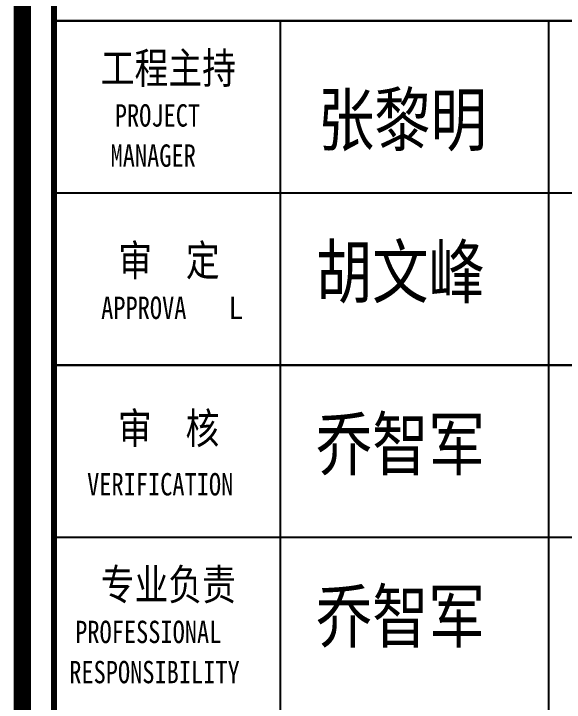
# Model space of a CAD drawing. Header units: inches. Extents: x 18712 to 314639, y 0 to 420500.
# Drawn here: x 131091 to 134289, y 260505 to 264503 of the extents above; entities that cross this region are included whole.
import ezdxf

# ---------------------------------------------------------------- set-up
doc = ezdxf.new("R2010")
doc.units = ezdxf.units.IN
doc.header["$LTSCALE"] = 1000
doc.header["$MEASUREMENT"] = 0
doc.layers.add('TK', color=7, linetype='Continuous', true_color=0xffffff)
doc.layers.add('TK-TEXT', color=4, linetype='Continuous', true_color=0x00ffff)
doc.styles.add('-宋体', font='simsun.ttc', dxfattribs={"height": 0.2, "bigfont": 'gbcbig.shx'})

# ---------------------------------------------------------------- blocks, each defined once
blk = doc.blocks.new('DAnoyomous22445')
at = {"layer": 'TK', "style": '-宋体', "width": 0.8}
for s, height, p in [('审  核', 180, (131696.4, 262005.6)), ('VERIFICATION', 130.027, (131516.9, 261705.6))]:
    blk.add_text(s, height=height, dxfattribs=at).set_placement(p)
blk = doc.blocks.new('DAnoyomous22449')
at = {"layer": 'TK', "style": '-宋体', "width": 0.8}
for s, height, p in [('专业负责', 180, (131595.7, 261098.2)), ('PROFESSIONAL', 130.001, (131447.7, 260848.2)), ('RESPONSIBILITY', 130.001, (131413, 260614.9))]:
    blk.add_text(s, height=height, dxfattribs=at).set_placement(p)
blk = doc.blocks.new('DAnoyomous22453')
at = {"layer": 'TK', "style": '-宋体', "width": 0.8}
for s, height, p in [('审  定', 180, (131698, 262980.6)), ('APPROVA', 130.01, (131598.5, 262730.6))]:
    blk.add_text(s, height=height, dxfattribs=at).set_placement(p)
at = {"layer": 'TK', "style": '-宋体'}
blk.add_text('L', height=130, dxfattribs=at).set_placement((132336.4, 262730.6))
blk = doc.blocks.new('DAnoyomous22457')
at = {"layer": 'TK', "style": '-宋体', "width": 0.8}
for s, height, p in [('工程主持', 180, (131596, 264097.8)), ('PROJECT', 130.05, (131677.9, 263847.8)), ('MANAGER', 130.05, (131653.1, 263614.4))]:
    blk.add_text(s, height=height, dxfattribs=at).set_placement(p)

msp = doc.modelspace()

# ---------------------------------------------------------------- linework, layer by layer
at = {"layer": 'TK', "lineweight": -3}
for p, q in [((131323.9, 264462.8), (136430.9, 264462.8)), ((131323.9, 264462.8), (136430.9, 264462.8)), ((131323.9, 264462.8), (136430.9, 264462.8)), ((136430.9, 264462.8), (131323.9, 264462.8)), ((132638.7, 264462.8), (132638.7, 257462.8)), ((134198, 264462.8), (134198, 257462.8)), ((131323.9, 263462.8), (136430.9, 263462.8)), ((131323.9, 263462.8), (136430.9, 263462.8)), ((136430.9, 262462.8), (131323.9, 262462.8)), ((131323.9, 262462.8), (136430.9, 262462.8)), ((131323.9, 262462.8), (136430.9, 262462.8)), ((131323.9, 261462.8), (136430.9, 261462.8)), ((131323.9, 261462.8), (136430.9, 261462.8))]:
    msp.add_line(p, q, dxfattribs=at)
at = {"layer": 'TK', "lineweight": -3, "const_width": 100}
msp.add_lwpolyline([(131140.8, 253345.7), (131140.8, 335400)], dxfattribs=at)
at = {"layer": 'TK', "lineweight": -3, "const_width": 34.7}
msp.add_lwpolyline([(131323.9, 270839.8), (136450.9, 270839.8), (136450.9, 253625.3), (131323.9, 253625.3)], close=True, dxfattribs=at)

# ---------------------------------------------------------------- block references
at = {"layer": 'TK'}
for name in ['DAnoyomous22457', 'DAnoyomous22453', 'DAnoyomous22445', 'DAnoyomous22449']:
    msp.add_blockref(name, (0, 0), dxfattribs=at)

# ---------------------------------------------------------------- texts
at = {"layer": 'TK-TEXT', "style": '-宋体', "width": 0.8}
for s, p in [('张黎明', (132857.9, 263738.6)), ('胡文峰', (132845.5, 262854.5)), ('乔智军', (132845.5, 261854.5)), ('乔智军', (132845.5, 260854.5))]:
    msp.add_text(s, height=300, dxfattribs=at).set_placement(p)

doc.saveas('drawing.dxf')
